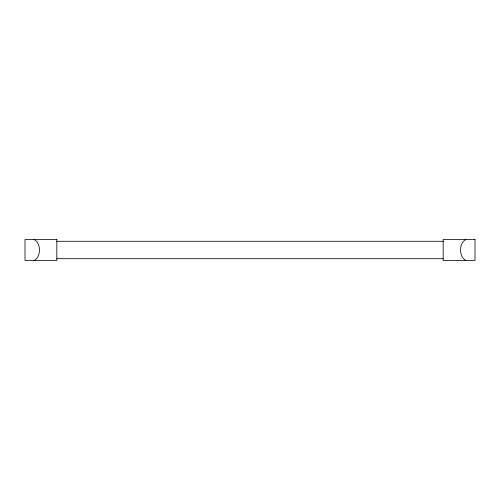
<?xml version="1.0" encoding="UTF-8"?>
<svg xmlns="http://www.w3.org/2000/svg" width="500" height="500" viewBox="0 0 500 500"><rect width="100%" height="100%" fill="white"/><g stroke="black" fill="none" stroke-linecap="round" stroke-linejoin="round"><path stroke-width="0.75" d="M34.056 260.456C41.262 257.3 41.262 242.7 34.056 239.544M465.944 239.544C458.738 242.7 458.738 257.3 465.944 260.456M56.831 241.287L443.169 241.287M56.831 258.712L443.169 258.712M56.831 239.544L25 239.544L25 260.456L56.831 260.456L56.831 239.544M475 239.544L443.169 239.544L443.169 260.456L475 260.456L475 239.544"/></g></svg>
